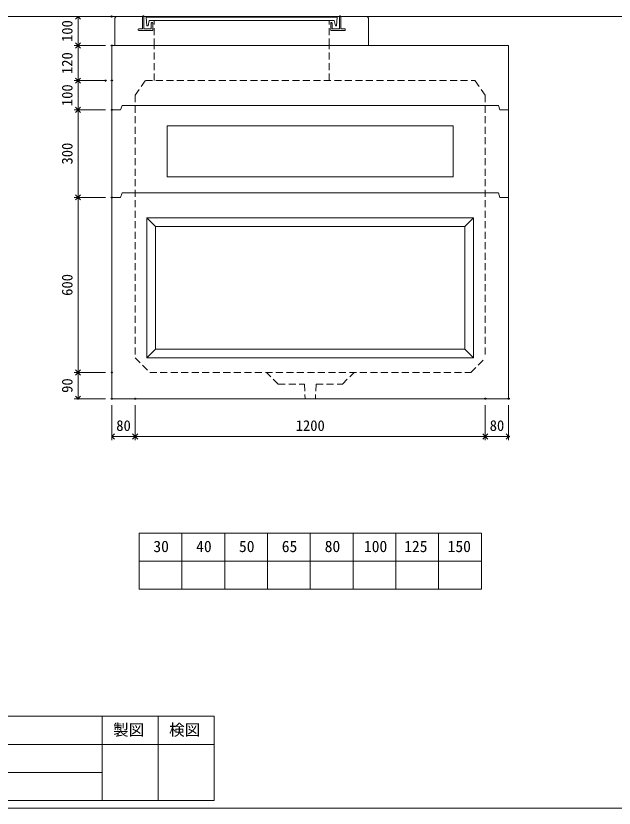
# Model space of a CAD drawing. Units: millimetres, scale not verified. Extents: x -6420 to 6420, y -3113 to 3113.
# Drawn here: x 311 to 2362, y -2587 to 128 of the extents above; entities that cross this region are included whole.
import ezdxf
from ezdxf.enums import TextEntityAlignment as Align

# ---------------------------------------------------------------- set-up
doc = ezdxf.new("R2010")
doc.units = ezdxf.units.MM
doc.header["$LTSCALE"] = 20
doc.header["$PDMODE"] = 32
doc.header["$PDSIZE"] = 4
doc.linetypes.add('DASHED1', pattern=[1.8, 1.2, -0.6])
doc.linetypes.add('USER2', pattern=[50.8, 31.75, -6.35, 6.35, -6.35])
doc.layers.add('0-1_Defpoints', color=7, linetype='Continuous')
for name, color, linetype, lineweight in [('0-2_waku', 7, 'Continuous', 18), ('0-3_gaikei', 7, 'Continuous', 18), ('0-4_kakure', 7, 'DASHED1', 5), ('0-5_sunpou', 7, 'Continuous', 5), ('0-8_uchigawa', 6, 'Continuous', 18), ('0-A_futa', 3, 'Continuous', 18), ('0-B_GL', 4, 'Continuous', 18), ('0-D_文字１', 7, 'Continuous', 18), ('1-2_uchigawa2', 6, 'USER2', 18)]:
    doc.layers.add(name, color=color, linetype=linetype, lineweight=lineweight)
doc.styles.add('ＭＳ ゴシック', font='')
doc.styles.get('ＭＳ ゴシック').set_extended_font_data('MS Gothic')

# ---------------------------------------------------------------- blocks, each defined once
blk = doc.blocks.new('_Open90')
at = {"layer": '0-5_sunpou'}
blk.add_line((0, 0), (-1, 0), dxfattribs=at)
blk.add_lwpolyline([(-0.5, 0.5), (0, 0), (-0.5, -0.5)], dxfattribs=at)
blk = doc.blocks.new('D51')
at = {"layer": '0-1_Defpoints'}
for p in [(3223.24, 2019.83), (3107.22, 1419.83), (3223.24, 1419.83)]:
    blk.add_point(p, dxfattribs=at)
at = {"layer": '0-5_sunpou'}
for p, q in [((3201.24, 2019.83), (3094.22, 2019.83)), ((3107.22, 2001.83), (3107.22, 1437.83)), ((3201.24, 1419.83), (3094.22, 1419.83))]:
    blk.add_line(p, q, dxfattribs=at)
at = {"layer": '0-5_sunpou', "xscale": 18, "yscale": 18}
for p, rotation in [((3107.22, 2019.83), 90), ((3107.22, 1419.83), 270)]:
    blk.add_blockref('_Open90', p, dxfattribs=dict(at, rotation=rotation))
at = {"layer": '0-5_sunpou', "style": 'ＭＳ ゴシック'}
blk.add_text('600', height=36.66, rotation=90, dxfattribs=at).set_placement((3099.22, 1682.33), align=Align.BOTTOM_LEFT)
blk = doc.blocks.new('D52')
at = {"layer": '0-1_Defpoints'}
for p in [(3223.24, 1419.83), (3107.22, 1329.83), (3223.24, 1329.83)]:
    blk.add_point(p, dxfattribs=at)
at = {"layer": '0-5_sunpou'}
for p, q in [((3201.24, 1419.83), (3094.22, 1419.83)), ((3107.22, 1401.83), (3107.22, 1347.83)), ((3201.24, 1329.83), (3094.22, 1329.83))]:
    blk.add_line(p, q, dxfattribs=at)
at = {"layer": '0-5_sunpou', "xscale": 18, "yscale": 18}
for p, rotation in [((3107.22, 1419.83), 90), ((3107.22, 1329.83), 270)]:
    blk.add_blockref('_Open90', p, dxfattribs=dict(at, rotation=rotation))
at = {"layer": '0-5_sunpou', "style": 'ＭＳ ゴシック'}
blk.add_text('90', height=36.66, rotation=90, dxfattribs=at).set_placement((3099.22, 1349.83), align=Align.BOTTOM_LEFT)
blk = doc.blocks.new('D53')
at = {"layer": '0-1_Defpoints'}
for p in [(3223.24, 1329.83), (3303.24, 1329.83), (3303.24, 1200.51)]:
    blk.add_point(p, dxfattribs=at)
at = {"layer": '0-5_sunpou'}
for p, q in [((3223.24, 1307.83), (3223.24, 1187.51)), ((3303.24, 1307.83), (3303.24, 1187.51)), ((3241.24, 1200.51), (3285.24, 1200.51))]:
    blk.add_line(p, q, dxfattribs=at)
at = {"layer": '0-5_sunpou', "xscale": 18, "yscale": 18, "rotation": 180}
blk.add_blockref('_Open90', (3223.24, 1200.51), dxfattribs=at)
at = {"layer": '0-5_sunpou', "xscale": 18, "yscale": 18}
blk.add_blockref('_Open90', (3303.24, 1200.51), dxfattribs=at)
at = {"layer": '0-5_sunpou', "style": 'ＭＳ ゴシック'}
blk.add_text('80', height=36.66, dxfattribs=at).set_placement((3238.24, 1208.51), align=Align.BOTTOM_LEFT)
blk = doc.blocks.new('D54')
at = {"layer": '0-1_Defpoints'}
for p in [(3303.24, 1329.83), (4503.24, 1329.83), (4503.24, 1200.51)]:
    blk.add_point(p, dxfattribs=at)
at = {"layer": '0-5_sunpou'}
for p, q in [((3303.24, 1307.83), (3303.24, 1187.51)), ((4503.24, 1307.83), (4503.24, 1187.51)), ((3321.24, 1200.51), (4485.24, 1200.51))]:
    blk.add_line(p, q, dxfattribs=at)
at = {"layer": '0-5_sunpou', "xscale": 18, "yscale": 18, "rotation": 180}
blk.add_blockref('_Open90', (3303.24, 1200.51), dxfattribs=at)
at = {"layer": '0-5_sunpou', "xscale": 18, "yscale": 18}
blk.add_blockref('_Open90', (4503.24, 1200.51), dxfattribs=at)
at = {"layer": '0-5_sunpou', "style": 'ＭＳ ゴシック'}
blk.add_text('1200', height=36.66, dxfattribs=at).set_placement((3853.24, 1208.51), align=Align.BOTTOM_LEFT)
blk = doc.blocks.new('D55')
at = {"layer": '0-1_Defpoints'}
for p in [(4503.24, 1329.83), (4583.24, 1329.83), (4583.24, 1200.51)]:
    blk.add_point(p, dxfattribs=at)
at = {"layer": '0-5_sunpou'}
for p, q in [((4503.24, 1307.83), (4503.24, 1187.51)), ((4583.24, 1307.83), (4583.24, 1187.51)), ((4521.24, 1200.51), (4565.24, 1200.51))]:
    blk.add_line(p, q, dxfattribs=at)
at = {"layer": '0-5_sunpou', "xscale": 18, "yscale": 18, "rotation": 180}
blk.add_blockref('_Open90', (4503.24, 1200.51), dxfattribs=at)
at = {"layer": '0-5_sunpou', "xscale": 18, "yscale": 18}
blk.add_blockref('_Open90', (4583.24, 1200.51), dxfattribs=at)
at = {"layer": '0-5_sunpou', "style": 'ＭＳ ゴシック'}
blk.add_text('80', height=36.66, dxfattribs=at).set_placement((4518.24, 1208.51), align=Align.BOTTOM_LEFT)
blk = doc.blocks.new('D66')
at = {"layer": '0-1_Defpoints'}
for p in [(3222.41, 2639.83), (3107.22, 2539.83), (3223.24, 2539.83)]:
    blk.add_point(p, dxfattribs=at)
at = {"layer": '0-5_sunpou'}
for p, q in [((3200.41, 2639.83), (3094.22, 2639.83)), ((3107.22, 2621.83), (3107.22, 2557.83)), ((3201.24, 2539.83), (3094.22, 2539.83))]:
    blk.add_line(p, q, dxfattribs=at)
at = {"layer": '0-5_sunpou', "xscale": 18, "yscale": 18}
for p, rotation in [((3107.22, 2639.83), 90), ((3107.22, 2539.83), 270)]:
    blk.add_blockref('_Open90', p, dxfattribs=dict(at, rotation=rotation))
at = {"layer": '0-5_sunpou', "style": 'ＭＳ ゴシック'}
blk.add_text('100', height=36.66, rotation=90, dxfattribs=at).set_placement((3099.22, 2552.33), align=Align.BOTTOM_LEFT)
blk = doc.blocks.new('D67')
at = {"layer": '0-1_Defpoints'}
for p in [(3223.24, 2539.83), (3107.22, 2419.83), (3223.24, 2419.83)]:
    blk.add_point(p, dxfattribs=at)
at = {"layer": '0-5_sunpou'}
for p, q in [((3201.24, 2539.83), (3094.22, 2539.83)), ((3107.22, 2521.83), (3107.22, 2437.83)), ((3201.24, 2419.83), (3094.22, 2419.83))]:
    blk.add_line(p, q, dxfattribs=at)
at = {"layer": '0-5_sunpou', "xscale": 18, "yscale": 18}
for p, rotation in [((3107.22, 2539.83), 90), ((3107.22, 2419.83), 270)]:
    blk.add_blockref('_Open90', p, dxfattribs=dict(at, rotation=rotation))
at = {"layer": '0-5_sunpou', "style": 'ＭＳ ゴシック'}
blk.add_text('120', height=36.66, rotation=90, dxfattribs=at).set_placement((3099.22, 2442.33), align=Align.BOTTOM_LEFT)
blk = doc.blocks.new('D73')
at = {"layer": '0-1_Defpoints'}
for p in [(3201.24, 2419.83), (3107.22, 2319.83), (3223.24, 2319.83)]:
    blk.add_point(p, dxfattribs=at)
at = {"layer": '0-5_sunpou'}
for p, q in [((3179.24, 2419.83), (3094.22, 2419.83)), ((3107.22, 2401.83), (3107.22, 2337.83)), ((3201.24, 2319.83), (3094.22, 2319.83))]:
    blk.add_line(p, q, dxfattribs=at)
at = {"layer": '0-5_sunpou', "xscale": 18, "yscale": 18}
for p, rotation in [((3107.22, 2419.83), 90), ((3107.22, 2319.83), 270)]:
    blk.add_blockref('_Open90', p, dxfattribs=dict(at, rotation=rotation))
at = {"layer": '0-5_sunpou', "style": 'ＭＳ ゴシック'}
blk.add_text('100', height=36.66, rotation=90, dxfattribs=at).set_placement((3099.22, 2332.33), align=Align.BOTTOM_LEFT)
blk = doc.blocks.new('D78')
at = {"layer": '0-1_Defpoints'}
for p in [(3223.24, 2319.83), (3107.22, 2019.83), (3223.24, 2019.83)]:
    blk.add_point(p, dxfattribs=at)
at = {"layer": '0-5_sunpou'}
for p, q in [((3201.24, 2319.83), (3094.22, 2319.83)), ((3107.22, 2301.83), (3107.22, 2037.83)), ((3201.24, 2019.83), (3094.22, 2019.83))]:
    blk.add_line(p, q, dxfattribs=at)
at = {"layer": '0-5_sunpou', "xscale": 18, "yscale": 18}
for p, rotation in [((3107.22, 2319.83), 90), ((3107.22, 2019.83), 270)]:
    blk.add_blockref('_Open90', p, dxfattribs=dict(at, rotation=rotation))
at = {"layer": '0-5_sunpou', "style": 'ＭＳ ゴシック'}
blk.add_text('300', height=36.66, rotation=90, dxfattribs=at).set_placement((3099.22, 2132.33), align=Align.BOTTOM_LEFT)

msp = doc.modelspace()

# ---------------------------------------------------------------- linework, layer by layer
at = {"layer": '0-2_waku'}
for p, q in [((733.33, -1644.54), (733.33, -1836.54)), ((733.33, -1644.54), (733.33, -1836.54)), ((733.33, -1644.54), (733.33, -1836.54)), ((733.33, -1644.54), (733.33, -1836.54)), ((733.33, -1644.54), (1906.67, -1644.54)), ((880, -1644.54), (880, -1836.54)), ((1026.67, -1644.54), (1026.67, -1836.54)), ((1026.67, -1644.54), (1026.67, -1836.54)), ((1173.33, -1644.54), (1173.33, -1836.54)), ((1320, -1644.54), (1320, -1836.54)), ((1466.67, -1644.54), (1466.67, -1836.54)), ((1613.33, -1644.54), (1613.33, -1836.54)), ((1760, -1644.54), (1760, -1836.54)), ((1906.67, -1644.54), (1906.67, -1836.54)), ((733.33, -1740.54), (1906.67, -1740.54)), ((733.33, -1836.54), (1906.67, -1836.54)), ((-1713.33, -2271.87), (990.67, -2271.87)), ((606.67, -2271.87), (606.67, -2559.87)), ((606.67, -2271.87), (606.67, -2559.87)), ((798.67, -2271.87), (798.67, -2559.87)), ((990.67, -2271.87), (990.67, -2559.87)), ((-1713.33, -2367.87), (990.67, -2367.87)), ((-1713.33, -2463.87), (606.67, -2463.87)), ((-1713.33, -2559.87), (990.67, -2559.87)), ((-1740, -2586.54), (6420, -2586.54))]:
    msp.add_line(p, q, dxfattribs=at)
at = {"layer": '0-3_gaikei'}
for p, q in [((650, 26.46), (650, 116.46)), ((660, 126.46), (745, 126.46)), ((1425, 126.46), (1510, 126.46)), ((1520, 26.46), (1520, 116.46)), ((640, 26.46), (2000, 26.46)), ((640, 26.46), (640, -1183.54)), ((2000, 26.46), (2000, -1183.54)), ((670, -193.54), (675, -178.54)), ((675, -178.54), (1965, -178.54)), ((1970, -193.54), (1965, -178.54)), ((670, -193.54), (640, -193.54)), ((670, -193.54), (640, -193.54)), ((670, -193.54), (640, -193.54)), ((2000, -193.54), (1970, -193.54)), ((670, -493.54), (675, -478.54)), ((670, -493.54), (675, -478.54)), ((675, -478.54), (1965, -478.54)), ((675, -478.54), (1965, -478.54)), ((1970, -493.54), (1965, -478.54)), ((1970, -493.54), (1965, -478.54)), ((670, -493.54), (640, -493.54)), ((670, -493.54), (640, -493.54)), ((2000, -493.54), (1970, -493.54)), ((2000, -493.54), (1970, -493.54)), ((2000, -1183.54), (640, -1183.54))]:
    msp.add_line(p, q, dxfattribs=at)
for centre, radius, start, end in [((659.42, 117.04), 9.44, 86.47383, 183.52617), ((1510.33, 116.79), 9.68, 358.04251, 91.95749)]:
    msp.add_arc(centre, radius, start, end, dxfattribs=at)
at = {"layer": '0-4_kakure'}
for p, q in [((785, 26.46), (785, 112.96)), ((1385, 26.46), (1385, 112.96)), ((785, -93.54), (785, 26.46)), ((1385, -93.54), (1385, 26.46)), ((720, -143.54), (755, -93.54)), ((755, -93.54), (1885, -93.54)), ((1920, -143.54), (1885, -93.54)), ((720, -143.54), (720, -1043.54)), ((1920, -143.54), (1920, -1043.54)), ((1870, -1093.54), (1920, -1043.54)), ((1210, -1133.54), (1170, -1093.54)), ((1210, -1133.54), (1300, -1133.54)), ((1300, -1133.54), (1302.5, -1183.54)), ((1340, -1133.54), (1337.5, -1183.54))]:
    msp.add_line(p, q, dxfattribs=at)
for points in [[(720, -1043.54), (770, -1093.54), (1870, -1093.54)], [(1340, -1133.54), (1430, -1133.54), (1470, -1093.54)]]:
    msp.add_lwpolyline(points, dxfattribs=at)
at = {"layer": '0-8_uchigawa'}
for p, q in [((760, -563.54), (1880, -563.54)), ((760, -563.54), (760, -1043.54)), ((760, -563.54), (790, -593.54)), ((1880, -563.54), (1850, -593.54)), ((1880, -1043.54), (1880, -563.54)), ((790, -593.54), (1850, -593.54)), ((790, -593.54), (790, -1013.54)), ((1850, -1013.54), (1850, -593.54)), ((760, -1043.54), (790, -1013.54)), ((790, -1013.54), (1850, -1013.54)), ((1880, -1043.54), (1850, -1013.54)), ((760, -1043.54), (1880, -1043.54))]:
    msp.add_line(p, q, dxfattribs=at)
at = {"layer": '0-A_futa'}
for p, q in [((745, 126.46), (745, 83.46)), ((747, 128.46), (750, 128.46)), ((750, 128.46), (750, 83.46)), ((757.81, 123.96), (1412.14, 123.96)), ((757.81, 123.96), (760.3, 93.96)), ((768.33, 112.96), (764.01, 93.96)), ((768.33, 112.96), (1401.67, 112.96)), ((1401.67, 112.96), (1405.99, 93.96)), ((1412.14, 123.96), (1409.89, 93.96)), ((1420, 128.46), (1423, 128.46)), ((1425, 126.46), (1425, 83.46)), ((730, 81.46), (730, 80.46)), ((732, 83.46), (745, 83.46)), ((750, 83.46), (775, 83.46)), ((760.3, 93.96), (764.01, 93.96)), ((775, 103.46), (775, 83.46)), ((777, 105.46), (778, 105.46)), ((780, 103.46), (780, 78.46)), ((1390, 103.46), (1390, 78.46)), ((1393, 105.46), (1392, 105.46)), ((1395, 103.46), (1395, 83.46)), ((1409.89, 93.96), (1405.99, 93.96)), ((1438, 83.46), (1425, 83.46)), ((1440, 81.46), (1440, 80.46)), ((780, 78.46), (732, 78.46)), ((1390, 78.46), (1438, 78.46))]:
    msp.add_line(p, q, dxfattribs=at)
msp.add_lwpolyline([(1420, 128.46), (1420, 83.46), (1395, 83.46)], dxfattribs=at)
for centre, start, end in [((747, 126.46), 90, 180), ((1423, 126.46), 0, 90), ((732, 81.46), 90, 180), ((777, 103.46), 90, 180), ((778, 103.46), 0, 90), ((1392, 103.46), 90, 180), ((1393, 103.46), 0, 90), ((1438, 81.46), 0, 90), ((732, 80.46), 180, 270), ((1438, 80.46), 270, 0)]:
    msp.add_arc(centre, 2, start, end, dxfattribs=at)
at = {"layer": '0-B_GL'}
msp.add_line((-1740, 126.46), (6420, 126.46), dxfattribs=at)
at = {"layer": '1-2_uchigawa2'}
for p, q in [((830, -248.54), (1320, -248.54)), ((830, -248.54), (830, -423.54)), ((1810, -248.54), (1320, -248.54)), ((1810, -248.54), (1810, -423.54)), ((830, -423.54), (1319.38, -423.54)), ((1810, -423.54), (1320.62, -423.54))]:
    msp.add_line(p, q, dxfattribs=at)

# ---------------------------------------------------------------- block references
at = {"layer": '0-5_sunpou'}
for name in ['D66', 'D67', 'D73', 'D78', 'D51', 'D52', 'D53', 'D54', 'D55']:
    msp.add_blockref(name, (-2583.24, -2513.37), dxfattribs=at)

# ---------------------------------------------------------------- texts
at = {"layer": '0-D_文字１', "style": 'ＭＳ ゴシック'}
for s, p in [('30', (782.26, -1720.86)), ('40', (928.92, -1720.86)), ('50', (1075.59, -1720.86)), ('65', (1222.26, -1720.86)), ('80', (1369.47, -1720.86)), ('100', (1503.97, -1720.86)), ('125', (1641.82, -1720.86)), ('150', (1790.83, -1720.86)), ('製図', (644.08, -2349.54)), ('検図', (836.08, -2349.54))]:
    msp.add_text(s, height=39.1, dxfattribs=at).set_placement(p, align=Align.BOTTOM_LEFT)

doc.saveas('drawing.dxf')
